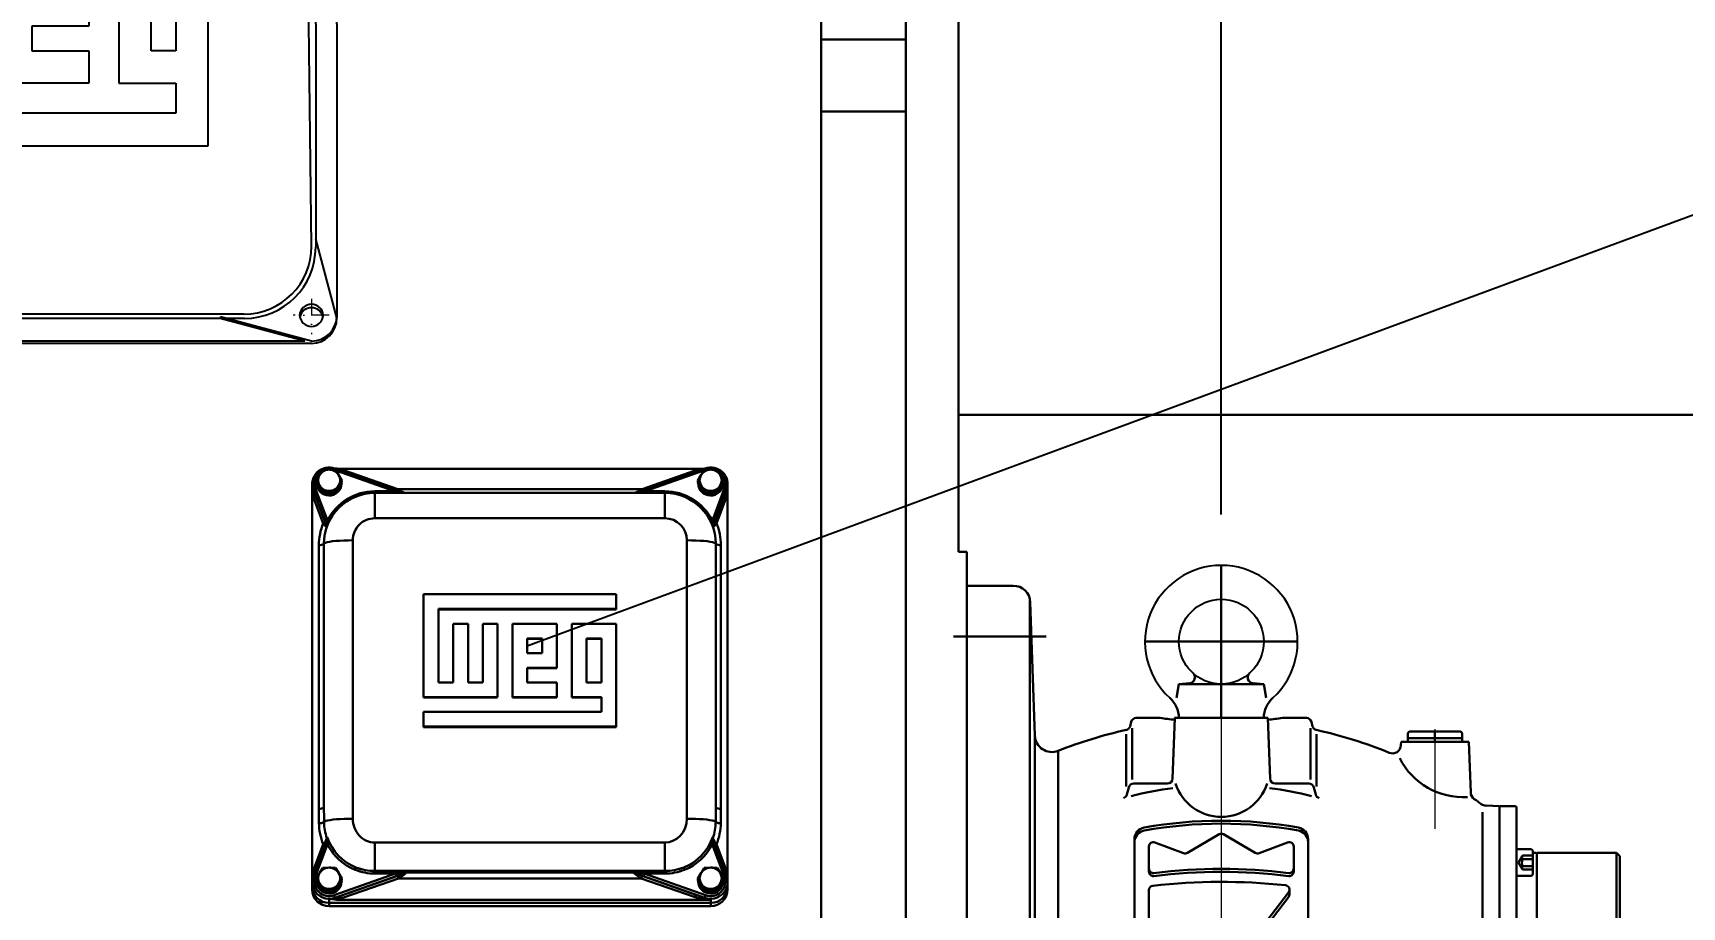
# Model space of a CAD drawing. Extents: x -25778 to -31, y 280 to 17100.
# Drawn here: x -17368 to -16396, y 12757 to 13272 of the extents above; entities that cross this region are included whole.
import ezdxf
from ezdxf.lldxf.tags import DXFTag

# ---------------------------------------------------------------- set-up
doc = ezdxf.new("R2010")
doc.units = 0
doc.header["$LTSCALE"] = 20
doc.header["$MEASUREMENT"] = 0
doc.header["$PDSIZE"] = -5
doc.linetypes.add('DASHDOT', pattern=[1, 0.5, -0.25, 0, -0.25])
for name, color, linetype, lineweight in [('CC', 3, 'Continuous', 25), ('CENTRO', 7, 'CENTRO10', 13), ('CONTORNO', 3, 'Continuous', 30), ('COTA', 2, 'Continuous', 15), ('LC', 2, 'DASHDOT', 13)]:
    doc.layers.add(name, color=color, linetype=linetype, lineweight=lineweight)
doc.layers.add('CONEXOES', color=7, linetype='Continuous')
doc.layers.add('SUBLISTA', color=7, linetype='Continuous')
doc.styles.add('ROMANS', font='romans.shx', dxfattribs={"width": 0.8, "height": 75})
tags = doc.linetypes.add('CENTRO10', pattern=[16.8, 10, -3, 0.8, -3]).pattern_tags.tags
tags[10:11] = [DXFTag(74, 4), DXFTag(75, 0), DXFTag(340, '0'), DXFTag(46, 1.0), DXFTag(50, 0.0), DXFTag(44, 0.0), DXFTag(45, 0.0)]
tags[8:9] = [DXFTag(74, 4), DXFTag(75, 0), DXFTag(340, '0'), DXFTag(46, 1.0), DXFTag(50, 0.0), DXFTag(44, 0.0), DXFTag(45, 0.0)]
tags[6:7] = [DXFTag(74, 4), DXFTag(75, 0), DXFTag(340, '0'), DXFTag(46, 1.0), DXFTag(50, 0.0), DXFTag(44, 0.0), DXFTag(45, 0.0)]
tags[4:5] = [DXFTag(74, 4), DXFTag(75, 0), DXFTag(340, '0'), DXFTag(46, 1.0), DXFTag(50, 0.0), DXFTag(44, 0.0), DXFTag(45, 0.0)]
doc.dimstyles.get("Standard").update_dxf_attribs({"dimscale": 30, "dimtxt": 75, "dimasz": 2.5, "dimexe": 1, "dimexo": 1, "dimgap": 1, "dimtad": 0, "dimrnd": 0.1, "dimdsep": 46, "dimtxsty": 'ROMANS', "dimcen": 0, "dimclrd": 256, "dimclre": 256, "dimclrt": 256, "dimadec": 0, "dimazin": 0, "dimtp": 0.1, "dimtm": 0.1, "dimtfac": 0.5, "dimtdec": 3, "dimtofl": 0, "dimtmove": 0, "dimatfit": 0, "dimfxl": 0, "dimtolj": 1, "dimarcsym": 0})

# ---------------------------------------------------------------- blocks, each defined once
blk = doc.blocks.new('*D27')
at = {"linetype": 'ByBlock'}
for p, q in [((-19959.32, 12988.25), (-19959.32, 15962.14)), ((-16667.32, 12988.25), (-16667.32, 15962.14)), ((-19884.32, 15932.14), (-18449.04, 15932.14)), ((-16742.32, 15932.14), (-18177.61, 15932.14))]:
    blk.add_line(p, q, dxfattribs=at)
for points in [[(-19884.32, 15944.64), (-19884.32, 15919.64), (-19959.32, 15932.14)], [(-16742.32, 15944.64), (-16742.32, 15919.64), (-16667.32, 15932.14)]]:
    blk.add_solid(points, dxfattribs=at)
at = {"layer": 'DEFPOINTS', "color": 0, "linetype": 'ByBlock'}
for p in [(-19959.32, 15932.14), (-19959.32, 12958.25), (-16667.32, 12958.25)]:
    blk.add_point(p, dxfattribs=at)
at = {"linetype": 'ByBlock', "insert": (-18313.32, 15932.14), "char_height": 75, "attachment_point": 5, "style": 'ROMANS'}
blk.add_mtext('\\A1;3292', dxfattribs=at)
blk = doc.blocks.new('A$C2C3170FA')
at = {"layer": 'CONTORNO'}
for p, q in [((2.49, 250.97), (4.37, 254.26)), ((54.08, 243.77), (13.41, 258.07)), ((48.64, 244.64), (14.03, 256.81)), ((17.51, 250.97), (15.63, 254.26)), ((231.04, 257.88), (19.14, 257.88)), ((19.14, 256.91), (50.45, 245.9)), ((231.59, 258.07), (190.91, 243.77)), ((194.55, 245.9), (225.86, 256.91)), ((230.97, 256.81), (196.36, 244.64)), ((227.49, 250.97), (229.37, 254.26)), ((242.51, 250.97), (240.63, 254.26)), ((0, 248.95), (0, 248.85)), ((0, 245.37), (0, 248.67)), ((0.6, 245.65), (0.6, 245.54)), ((8.37, 225.04), (0.6, 245.65)), ((0.6, 245.54), (7.8, 226.45)), ((1.82, 246.41), (9.01, 227.35)), ((2.49, 250.97), (2.49, 249.83)), ((2.49, 249.83), (6.25, 243.55)), ((2.6, 249.57), (2.6, 249.31)), ((6.25, 244.7), (4.37, 247.99)), ((6.25, 244.7), (6.25, 243.55)), ((6.25, 243.55), (13.75, 243.55)), ((17.51, 249.83), (13.75, 243.55)), ((13.75, 244.7), (15.63, 247.99)), ((13.75, 244.7), (13.75, 243.55)), ((17.39, 249.6), (17.39, 249.64)), ((17.39, 249.02), (17.39, 249.28)), ((17.51, 250.97), (17.51, 249.83)), ((37, 244.64), (48.64, 244.64)), ((37, 243.68), (208, 243.68)), ((50.45, 245.9), (194.55, 245.9)), ((196.36, 244.64), (208, 244.64)), ((227.49, 250.97), (227.49, 249.83)), ((227.49, 249.83), (231.25, 243.55)), ((227.6, 249.57), (227.6, 249.31)), ((231.25, 244.7), (229.37, 247.99)), ((231.25, 244.7), (231.25, 243.55)), ((231.25, 243.55), (238.75, 243.55)), ((235.99, 227.35), (243.18, 246.41)), ((244.4, 245.65), (236.63, 225.04)), ((237.2, 226.45), (244.4, 245.54)), ((242.51, 249.83), (238.75, 243.55)), ((238.75, 244.7), (240.63, 247.99)), ((238.75, 244.7), (238.75, 243.55)), ((242.39, 249.6), (242.39, 249.64)), ((242.39, 249.02), (242.39, 249.28)), ((242.51, 250.97), (242.51, 249.83)), ((244.4, 245.65), (244.4, 245.54)), ((245, 248.85, -0.04), (245, 248.95, -0.04)), ((245, 248.67), (245, 245.37)), ((0, 14.02), (0, 239.35)), ((6.58, 225.69), (1.3, 239.69)), ((243.7, 239.69), (238.42, 225.69)), ((245, 239.35), (245, 14.02)), ((208, 228.71), (37, 228.71)), ((24, 215.71), (24, 51.53)), ((221, 51.53), (221, 215.71)), ((4, 57.42), (4, 212.9)), ((7, 58.19), (7, 213.68)), ((238, 213.68), (238, 58.19)), ((241, 212.9), (241, 57.42)), ((65.7, 183.89), (65.7, 123.16)), ((179.3, 183.89), (65.7, 183.89)), ((74.44, 131.84), (74.44, 175.22)), ((74.44, 175.22), (179.3, 175.22)), ((179.3, 175.22), (179.3, 183.89)), ((179.3, 175.22), (179.3, 174.98)), ((74.44, 174.98), (179.3, 174.98)), ((91.92, 166.54), (83.18, 166.54)), ((83.18, 166.54), (83.18, 131.84)), ((91.92, 131.84), (91.92, 166.54)), ((109.39, 166.54, -0.04), (100.65, 166.54, -0.04)), ((100.65, 166.54, -0.04), (100.65, 131.84, -0.04)), ((109.39, 123.16, -0.04), (109.39, 166.54, -0.04)), ((118.13, 166.54, -0.04), (118.13, 123.16, -0.04)), ((144.35, 166.54, -0.04), (118.13, 166.54, -0.04)), ((144.35, 140.52, -0.04), (144.35, 166.54, -0.04)), ((153.08, 166.54), (153.08, 123.16)), ((179.3, 166.54), (153.08, 166.54)), ((179.3, 105.81), (179.3, 166.54)), ((126.87, 157.87, -0.04), (126.87, 149.19, -0.04)), ((135.61, 157.87, -0.04), (126.87, 157.87, -0.04)), ((135.61, 157.63, -0.04), (126.87, 157.63, -0.04)), ((135.61, 149.19, -0.04), (135.61, 157.87, -0.04)), ((170.56, 157.87), (161.82, 157.87)), ((161.82, 157.87), (161.82, 131.84)), ((170.56, 157.63), (161.82, 157.63)), ((170.56, 131.84), (170.56, 157.87)), ((126.87, 149.19, -0.04), (135.61, 149.19, -0.04)), ((126.87, 131.84, -0.04), (126.87, 140.52, -0.04)), ((126.87, 140.52, -0.04), (144.35, 140.52, -0.04)), ((126.87, 140.28, -0.04), (144.35, 140.28, -0.04)), ((144.35, 140.52, -0.04), (144.35, 140.28, -0.04)), ((83.18, 131.84), (74.44, 131.84)), ((100.65, 131.84), (91.92, 131.84)), ((144.35, 131.84, -0.04), (126.87, 131.84, -0.04)), ((144.35, 123.16, -0.04), (144.35, 131.84, -0.04)), ((161.82, 131.84), (170.56, 131.84)), ((65.7, 123.16), (65.7, 122.92)), ((65.7, 123.16), (109.39, 123.16)), ((65.7, 122.92), (109.39, 122.92)), ((118.13, 123.16, -0.04), (118.13, 122.92, -0.04)), ((118.13, 123.16, -0.04), (144.35, 123.16, -0.04)), ((118.13, 122.92, -0.04), (144.35, 122.92, -0.04)), ((144.35, 123.16, -0.04), (144.35, 122.92, -0.04)), ((153.08, 123.16), (170.56, 123.16)), ((153.08, 123.16), (153.08, 122.92)), ((153.08, 122.92), (170.56, 122.92)), ((170.56, 123.16), (170.56, 114.49)), ((65.7, 114.49), (65.7, 105.81)), ((170.56, 114.49), (65.7, 114.49)), ((65.7, 105.81), (65.7, 105.57)), ((65.7, 105.81), (179.3, 105.81)), ((65.7, 105.57), (179.3, 105.57)), ((179.3, 105.81), (179.3, 105.57)), ((8.63, 38.77), (8.79, 39.41)), ((9.1, 39.06), (9.12, 38.31)), ((235.88, 38.31), (235.9, 39.06)), ((236.18, 40.6), (236.28, 39.97)), ((236.21, 39.41), (236.37, 38.77)), ((7.85, 36.58), (0.61, 17.36)), ((1.3, 22.41), (6.61, 36.5)), ((9.07, 36.46), (1.82, 17.23)), ((37, 37.49), (208, 37.49)), ((243.18, 17.23), (235.93, 36.46)), ((244.39, 17.36), (237.15, 36.58)), ((238.39, 36.5), (243.7, 22.41)), ((2.49, 16.25), (4.37, 19.54)), ((17.51, 16.25), (15.63, 19.54)), ((37, 20.74), (37, 20.63)), ((208, 20.74), (37, 20.74)), ((37, 20.63), (56.73, 20.63)), ((55, 19.79), (55.06, 19.83)), ((56.73, 20.63), (55.45, 19.73)), ((55.45, 19.73), (189.55, 19.73)), ((189.55, 19.73), (188.27, 20.63)), ((188.27, 20.63), (208, 20.63)), ((189.94, 19.83), (190, 19.79)), ((208, 20.63), (208, 20.74)), ((227.49, 16.25), (229.37, 19.54)), ((242.51, 16.25), (240.63, 19.54)), ((0, 14.02), (0, 13.25)), ((0, 13.25), (0, 11.51)), ((0, 9.7), (0, 11.51)), ((0.61, 17.36), (0.6, 17.33)), ((2.49, 16.25), (2.49, 15.11)), ((2.49, 15.11), (6.25, 8.83)), ((2.6, 14.85), (2.6, 14.59)), ((6.25, 9.98), (4.37, 13.27)), ((6.25, 9.98), (6.25, 8.83)), ((12.98, 6.46), (49.13, 19.17)), ((13.42, 4.84), (50.49, 17.88)), ((49.57, 17.66), (13.42, 4.95)), ((17.51, 15.11), (13.75, 8.83)), ((13.75, 9.98), (15.63, 13.27)), ((13.75, 9.98), (13.75, 8.83)), ((17.39, 14.88), (17.39, 14.92)), ((17.39, 14.3), (17.39, 14.56)), ((17.51, 16.25), (17.51, 15.11)), ((50.94, 16.36), (19.14, 5.18)), ((49.13, 19.17), (37, 19.17)), ((194.06, 16.36), (50.94, 16.36)), ((225.86, 5.18), (194.06, 16.36)), ((194.51, 17.88), (226.31, 6.7)), ((231.58, 4.95), (195.43, 17.66)), ((195.87, 19.17), (232.02, 6.46)), ((208, 19.17), (195.87, 19.17)), ((227.49, 16.25), (227.49, 15.11)), ((227.49, 15.11), (231.25, 8.83)), ((227.6, 14.85), (227.6, 14.59)), ((231.25, 9.98), (229.37, 13.27)), ((231.25, 9.98), (231.25, 8.83)), ((242.51, 15.11), (238.75, 8.83)), ((238.75, 9.98), (240.63, 13.27)), ((238.75, 9.98), (238.75, 8.83)), ((242.39, 14.88), (242.39, 14.92)), ((242.39, 14.3), (242.39, 14.56)), ((242.51, 16.25), (242.51, 15.11)), ((244.39, 17.36), (244.4, 17.33)), ((245, 13.25), (245, 14.02)), ((245, 13.25), (245, 11.51)), ((245, 9.7), (245, 11.51)), ((6.25, 8.83), (13.75, 8.83)), ((10, 4.26), (10, 1.85)), ((10, 0.04), (10, 1.85)), ((10, 1.85), (235, 1.85)), ((10, 1.85), (235, 1.85)), ((10, 0.04), (40.7, 0.04)), ((10, 0.01), (40.7, 0.01)), ((13.42, 4.95), (13.42, 4.84)), ((235, 3.59), (19.14, 3.59)), ((40.7, 0.04), (43, 0.03)), ((43, 0.03), (202, 0.03)), ((43, 0), (202, 0)), ((202, 0.03), (204.3, 0.04)), ((202, 0), (204.3, 0.01)), ((204.3, 0.04), (235, 0.04)), ((204.3, 0.01), (235, 0.01)), ((231.25, 8.83), (238.75, 8.83)), ((231.58, 4.95), (231.58, 4.62)), ((235, 3.59), (235, 1.85)), ((235, 0.04), (235, 1.85))]:
    blk.add_line(p, q, dxfattribs=at)
at = {"layer": 'CONTORNO', "flags": 128}
for points in [[(4.37, 254.26), (4.5, 254.49), (6.25, 257.25)], [(10, 257.4), (7.2, 257.32), (6.25, 257.25)], [(13.75, 257.25), (11.02, 257.39), (10, 257.4)], [(15.63, 254.26), (15.5, 254.49), (13.75, 257.25)], [(229.37, 254.26), (229.5, 254.49), (231.25, 257.25)], [(235, 257.4), (232.2, 257.32), (231.25, 257.25)], [(238.75, 257.25), (236.02, 257.39), (235, 257.4)], [(240.63, 254.26), (240.5, 254.49), (238.75, 257.25)], [(0, 239.35), (0, 240.68), (0, 241.99), (0, 243.23), (0, 244.37), (0, 245.37)], [(4.37, 247.99), (4.24, 248.21), (2.49, 250.97)], [(10, 244.85), (7.2, 244.76), (6.25, 244.7)], [(13.75, 244.7), (11.02, 244.83), (10, 244.85)], [(15.63, 247.99), (15.76, 248.21), (17.51, 250.97)], [(17.23, 249.37), (17.32, 249.35), (17.38, 249.31), (17.39, 249.28)], [(17.33, 249.54), (17.38, 249.57), (17.39, 249.6)], [(37, 244.64), (37, 244.44), (37, 244.26), (37, 244.09), (37, 243.95), (37, 243.83), (37, 243.75), (37, 243.7), (37, 243.68)], [(37, 243.68), (37, 243.5), (37, 242.97), (37, 242.1), (37, 240.9), (37, 239.4), (37, 237.64), (37, 235.64), (37, 233.46), (37, 231.13), (37, 228.71)], [(48.64, 244.64), (48.64, 244.44), (48.64, 244.26), (48.64, 244.09), (48.64, 243.95), (48.64, 243.83), (48.64, 243.75), (48.64, 243.7), (48.64, 243.68)], [(53.46, 244.22), (54.13, 243.9), (54.32, 243.81), (54.48, 243.73), (54.53, 243.7), (54.55, 243.68), (54.54, 243.68)], [(54.12, 243.76), (54.12, 243.76), (54.12, 243.76), (54.11, 243.77), (54.08, 243.77)], [(190.46, 243.68), (190.45, 243.69), (190.48, 243.71), (190.57, 243.76), (190.82, 243.88), (191.54, 244.22)], [(190.91, 243.77), (190.91, 243.77), (190.89, 243.76), (190.88, 243.76), (190.88, 243.76), (190.88, 243.76)], [(190.91, 243.77), (190.9, 243.77), (190.9, 243.77), (190.9, 243.77)], [(196.36, 243.68), (196.36, 243.7), (196.36, 243.75), (196.36, 243.83), (196.36, 243.95), (196.36, 244.09), (196.36, 244.26), (196.36, 244.44), (196.36, 244.64)], [(208, 243.68), (208, 243.7), (208, 243.75), (208, 243.83), (208, 243.95), (208, 244.09), (208, 244.26), (208, 244.44), (208, 244.64)], [(208, 228.71), (208, 231.13), (208, 233.46), (208, 235.64), (208, 237.64), (208, 239.4), (208, 240.9), (208, 242.1), (208, 242.97), (208, 243.5), (208, 243.68)], [(229.37, 247.99), (229.24, 248.21), (227.49, 250.97)], [(235, 244.85), (232.2, 244.76), (231.25, 244.7)], [(238.75, 244.7), (236.02, 244.83), (235, 244.85)], [(240.63, 247.99), (240.76, 248.21), (242.51, 250.97)], [(242.23, 249.37), (242.32, 249.35), (242.38, 249.31), (242.39, 249.28)], [(242.33, 249.54), (242.38, 249.57), (242.39, 249.6)], [(245, 245.37), (245, 244.37), (245, 243.23), (245, 241.99), (245, 240.68), (245, 239.35)], [(7.8, 226.45), (8.01, 225.89), (8.37, 225.04)], [(8.83, 223.99), (8.73, 223.81), (8.6, 223.71), (8.45, 223.71), (8.21, 223.84), (7.93, 224.08)], [(8.37, 225.04), (8.48, 224.77), (8.58, 224.6), (8.63, 224.55), (8.66, 224.55), (8.68, 224.57), (8.69, 224.62), (8.7, 224.68)], [(237.07, 224.08), (236.77, 223.82), (236.54, 223.71), (236.38, 223.72), (236.26, 223.82), (236.17, 223.99)], [(236.3, 224.68), (236.31, 224.6), (236.32, 224.58), (236.34, 224.55), (236.36, 224.55), (236.39, 224.57), (236.42, 224.59), (236.51, 224.75), (236.63, 225.04)], [(236.63, 225.04), (236.78, 225.37), (237.2, 226.45)], [(7, 213.68), (7.21, 214), (7.83, 214.31), (8.85, 214.6), (10.25, 214.88), (11.98, 215.12), (14.01, 215.32), (16.28, 215.49), (18.75, 215.61), (21.34, 215.69), (24, 215.71)], [(221, 215.71), (223.66, 215.69), (226.25, 215.61), (228.72, 215.49), (230.99, 215.32), (233.02, 215.12), (234.75, 214.88), (236.15, 214.6), (237.17, 214.31), (237.79, 214), (238, 213.68)], [(7.03, 49.62), (7.39, 49.92), (8.12, 50.22), (9.21, 50.49), (10.63, 50.75), (12.36, 50.98), (14.36, 51.17), (16.57, 51.32), (18.95, 51.43), (21.45, 51.5), (24, 51.53)], [(221, 51.53), (223.55, 51.5), (226.05, 51.43), (228.43, 51.32), (230.64, 51.17), (232.64, 50.98), (234.37, 50.75), (235.79, 50.49), (236.88, 50.22), (237.61, 49.92), (237.97, 49.62)], [(8.72, 39.97), (8.74, 40.09), (8.82, 40.6)], [(7.85, 36.55), (8.43, 38.17), (8.63, 38.77)], [(9.07, 36.46), (8.83, 36.53), (8.6, 36.59), (8.39, 36.64), (8.2, 36.66), (8.05, 36.66), (7.94, 36.64), (7.87, 36.61), (7.85, 36.58)], [(9.12, 38.31), (8.99, 38.38), (8.87, 38.45), (8.78, 38.51), (8.7, 38.57), (8.65, 38.63), (8.62, 38.68), (8.61, 38.73), (8.63, 38.77)], [(9.12, 38.31), (9.1, 37.81), (9.07, 36.46)], [(37, 20.74), (37, 22.13), (37, 23.8), (37, 25.73), (37, 27.86), (37, 30.15), (37, 32.55), (37, 35.02), (37, 37.49)], [(208, 37.49), (208, 35.02), (208, 32.55), (208, 30.15), (208, 27.86), (208, 25.73), (208, 23.8), (208, 22.13), (208, 20.74)], [(235.88, 38.31), (236.01, 38.38), (236.13, 38.45), (236.22, 38.51), (236.3, 38.57), (236.35, 38.63), (236.38, 38.68), (236.39, 38.73), (236.37, 38.77)], [(235.93, 36.46), (235.91, 37.28), (235.88, 38.31)], [(235.93, 36.46), (236.17, 36.53), (236.4, 36.59), (236.61, 36.64), (236.8, 36.66), (236.95, 36.66), (237.06, 36.64), (237.13, 36.61), (237.15, 36.58)], [(236.37, 38.77), (236.79, 37.53), (237.15, 36.55)], [(4.37, 19.54), (4.5, 19.77), (6.25, 22.53)], [(10, 22.68), (7.2, 22.6), (6.25, 22.53)], [(13.75, 22.53), (11.02, 22.67), (10, 22.68)], [(15.63, 19.54), (15.5, 19.77), (13.75, 22.53)], [(37, 20.63), (37, 20.51), (37, 20.37), (37, 20.2), (37, 20.01), (37, 19.8), (37, 19.59), (37, 19.38), (37, 19.17)], [(208, 20.63), (208, 20.51), (208, 20.37), (208, 20.2), (208, 20.01), (208, 19.8), (208, 19.59), (208, 19.38), (208, 19.17)], [(229.37, 19.54), (229.5, 19.77), (231.25, 22.53)], [(235, 22.68), (232.2, 22.6), (231.25, 22.53)], [(238.75, 22.53), (236.02, 22.67), (235, 22.68)], [(240.63, 19.54), (240.5, 19.77), (238.75, 22.53)], [(1.82, 17.23), (1.59, 17.31), (1.36, 17.37), (1.15, 17.42), (0.96, 17.44), (0.81, 17.44), (0.7, 17.42), (0.63, 17.38), (0.61, 17.36)], [(4.37, 13.27), (4.24, 13.49), (2.49, 16.25)], [(10, 10.13), (7.2, 10.04), (6.25, 9.98)], [(13.75, 9.98), (11.02, 10.11), (10, 10.13)], [(15.63, 13.27), (15.76, 13.49), (17.51, 16.25)], [(17.23, 14.65), (17.32, 14.63), (17.38, 14.59), (17.39, 14.56)], [(17.33, 14.82), (17.38, 14.85), (17.39, 14.88)], [(229.37, 13.27), (229.24, 13.49), (227.49, 16.25)], [(235, 10.13), (232.2, 10.04), (231.25, 9.98)], [(238.75, 9.98), (236.02, 10.11), (235, 10.13)], [(240.63, 13.27), (240.76, 13.49), (242.51, 16.25)], [(242.23, 14.65), (242.32, 14.63), (242.38, 14.59), (242.39, 14.56)], [(242.33, 14.82), (242.38, 14.85), (242.39, 14.88)], [(243.18, 17.23), (243.41, 17.31), (243.64, 17.37), (243.85, 17.42), (244.04, 17.44), (244.19, 17.44), (244.3, 17.42), (244.37, 17.38), (244.39, 17.36)], [(13.17, 3.84), (10.02, 4.26), (10, 4.26)], [(10, 0.01), (10, 0.01), (10, 0.04)], [(40.7, 0.04), (40.7, 0.01), (40.7, 0.01)], [(40.7, 0.01), (42, 0), (43, 0)], [(43, 0.03), (43, 0), (43, 0)], [(202, 0.03), (202, 0), (202, 0)], [(204.3, 0.04), (204.3, 0.01), (204.3, 0.01)], [(235, 0.04), (235, 0.01), (235, 0.01)]]:
    blk.add_lwpolyline(points, dxfattribs=at)
at = {"layer": 'CONTORNO'}
for centre, radius, start, end in [((9.9, 248.85), 9.83, 69.02041, 198.99364), ((9.58, 249.29), 8.27, 117.49797, 200.32968), ((9.6, 251.12), 6.1, 149.01577, 210.98435), ((9.96, 250.86), 6.54, 89.63978, 148.6547), ((10, 248.7), 8.99, 70.66936, 101.68847), ((10.04, 250.86), 6.54, 31.34554, 90.35999), ((15.78, 256.38), 2.92, 144.38505, 163.9162), ((13.28, 257.89), 0.236, 45.75237, 81.01854), ((18.62, 314.15), 56.27, 264.59105, 270.52952), ((10.4, 251.12), 6.1, 329.01603, 30.98381), ((231.86, 259.04), 6.36, 199.53932, 206.82186), ((234.6, 251.12), 6.1, 149.01594, 210.98444), ((234.96, 250.86), 6.54, 89.64019, 148.65476), ((235.1, 248.85), 9.83, 341.00619, 110.97987), ((229.22, 256.38), 2.92, 16.08398, 35.61555), ((235, 248.7), 8.99, 75.90383, 104.74878), ((235.04, 250.86, -0.04), 6.54, 31.34563, 90.35943), ((235.39, 249.27), 8.3, 339.83017, 61.29353), ((235.4, 251.12, -0.04), 6.1, 329.01571, 30.98413), ((19.35, 248.86), 19.35, 180.03229, 190.76902), ((9.37, 248.85), 9.37, 180.01817, 200.67244), ((0.31, 245.69), 0.447, 225.24195, 273.31493), ((0.11, 245.71), 0.522, 296.43179, 341.33736), ((2.23, 244.41), 2.04, 101.41027, 142.76414), ((10, 249.77), 7.41, 181.53761, 356.21812), ((10, 249.51), 7.41, 181.53755, 356.21818), ((9.72, 249.76), 6.63, 189.35138, 232.38357), ((9.96, 251.39), 6.54, 211.34502, 270.35992), ((37, 213.68), 30, 89.99999, 179.99999), ((10, 250.15), 7.11, 248.03203, 291.96803), ((37, 213.34), 31.3, 89.99999, 153.42041), ((10.04, 251.39), 6.54, 269.64007, 328.65442), ((10.29, 249.75), 6.62, 307.57214, 350.6929), ((44.09, 248.19), 6.76, 333.39312, 340.24585), ((52.95, 244.62), 0.65, 300.20628, 322.12089), ((54.31, 244.4), 0.668, 249.33144, 251.63819), ((54.54, 244.89), 1.21, 249.71739, 269.97608), ((190.46, 244.89), 1.21, 270.0132, 290.29558), ((192.05, 244.62), 0.651, 217.89321, 239.78123), ((200.54, 248.03), 6.36, 199.53722, 206.82397), ((208, 213.34), 31.3, 26.57957, 89.99999), ((208, 213.68), 30, 359.99999, 89.99999), ((235, 249.77), 7.41, 181.53745, 356.21828), ((235, 249.51), 7.41, 181.53771, 356.21802), ((234.72, 249.76), 6.63, 189.35261, 232.38234), ((234.96, 251.39), 6.54, 211.34545, 270.35936), ((235, 250.15), 7.12, 248.03595, 291.96411), ((235.04, 251.39, -0.04), 6.54, 269.64062, 328.65433), ((235.29, 249.75), 6.62, 307.57259, 350.69245), ((242.77, 244.41), 2.04, 37.23354, 78.59094), ((235.63, 248.85), 9.37, 339.32739, 359.98175), ((244.89, 245.71), 0.522, 198.6675, 243.5635), ((225.64, 248.86), 19.36, 349.23533, 359.96309), ((244.69, 245.69), 0.447, 266.68436, 314.76599), ((37, 212.9), 33, 157.21335, 179.99999), ((6.17, 227.69), 2.04, 281.40704, 322.76737), ((18.6, 234.46), 14.89, 216.12407, 224.22864), ((7.36, 224.92), 1.01, 304.33874, 7.11972), ((146.06, 210.37), 138.1, 172.93634, 174.05239), ((8.11, 224.21), 0.755, 342.97876, 37.73137), ((9.86, 228.51), 1.44, 233.67632, 282.50532), ((37, 215.71), 13, 89.99999, 179.99999), ((208, 215.71), 13, 359.99999, 89.99999), ((235.14, 228.51), 1.44, 257.49758, 306.32174), ((83.76, 208.64), 153.38, 6.00327, 7.00812), ((236.89, 224.21), 0.756, 142.27281, 197.01703), ((237.64, 224.92), 1.01, 172.87737, 235.66419), ((226.21, 234.62), 15.13, 315.83548, 323.81239), ((238.83, 227.69), 2.04, 217.23219, 258.59229), ((208, 212.9), 33, 359.99999, 22.78663), ((4.7, 216.38), 3.55, 258.63035, 310.39138), ((240.3, 216.39), 3.55, 229.61101, 281.36744), ((4.7, 60.9), 3.55, 258.63252, 310.38907), ((4.65, 52.78), 3.96, 261.17699, 307.09269), ((36.54, 49.17), 32.51, 180.5328, 202.94402), ((36.91, 49.88), 29.87, 180.49046, 199.37442), ((208.1, 49.88), 29.87, 340.62417, 359.51079), ((240.35, 52.78), 3.96, 232.90835, 278.82213), ((240.3, 60.9), 3.55, 229.60987, 281.36965), ((208.46, 49.17), 32.5, 337.05423, 359.46912), ((-3.79, 45.22), 13.57, 320.02471, 337.23769), ((7.68, 39.57), 1.11, 351.83096, 20.94129), ((1.78, 40.21), 7.06, 353.5241, 3.19051), ((9.22, 39.48), 0.439, 189.1027, 254.12097), ((-2.04, 37.84), 11.21, 6.25442, 14.26526), ((36.93, 50.44), 29.78, 199.29261, 248.17221), ((208.09, 50.42), 29.76, 291.81213, 340.72292), ((246.89, 37.86), 11.06, 165.67895, 173.79981), ((235.78, 39.48), 0.439, 285.88003, 350.89731), ((243.12, 40.2), 6.95, 176.73348, 186.55065), ((237.32, 39.57), 1.11, 159.06389, 188.16568), ((250.24, 46.1), 15.26, 203.71843, 219.01914), ((7.47, 38.21), 1.91, 243.23748, 278.42603), ((-19.75, 47.04), 29.56, 338.91686, 343.75102), ((36.87, 50.24), 31.03, 206.36166, 248.24388), ((208.12, 50.25), 31.05, 291.76589, 333.62875), ((265.47, 47.28), 30.32, 196.3087, 201.02186), ((237.47, 38.56), 2.26, 264.34009, 293.99319), ((2.16, 24.11), 1.91, 243.20981, 278.45392), ((9.6, 16.4), 6.1, 149.01513, 210.98471), ((9.96, 16.14), 6.54, 89.64112, 148.65455), ((10.04, 16.14), 6.54, 31.34522, 90.35938), ((10.4, 16.4), 6.1, 329.01474, 30.9851), ((17.52, 24.93), 8.6, 335.85101, 345.6135), ((37, 50.47), 31.3, 248.18924, 269.99999), ((55.59, 20.82), 1.12, 209.89155, 241.91024), ((55.11, 18.84), 0.951, 69.43699, 96.67773), ((189.89, 18.84), 0.951, 83.32127, 110.56815), ((189.41, 20.82), 1.12, 298.10149, 330.10409), ((208, 50.47), 31.3, 269.99999, 291.81074), ((227.48, 24.93), 8.6, 194.38748, 204.14825), ((234.6, 16.4), 6.1, 149.01615, 210.98369), ((234.96, 16.14), 6.54, 89.64033, 148.65442), ((235.04, 16.14), 6.54, 31.3451, 90.36042), ((235.4, 16.4), 6.1, 329.01601, 30.98437), ((242.78, 24.47), 2.26, 264.34876, 293.98452), ((9.83, 11.69), 9.83, 181.01003, 270.97617), ((9.83, 11.69), 9.83, 181.01003, 270.97617), ((9.9, 14.13), 9.83, 161.00615, 290.97965), ((-0.46, 15.52), 1.87, 58.18338, 64.57931), ((9.93, 14.47), 8.57, 161.16832, 290.81748), ((10, 15.05), 7.41, 181.53763, 356.2181), ((10, 14.79), 7.41, 181.53745, 356.21828), ((9.72, 15.04), 6.63, 189.35408, 232.38057), ((9.96, 16.67), 6.54, 211.34553, 270.35907), ((10.04, 16.67), 6.54, 269.64026, 328.65541), ((10.29, 15.03), 6.62, 307.57191, 350.69313), ((42.33, 16.36), 7.36, 10.17413, 22.50709), ((57.73, 19.17), 7.35, 190.17366, 202.50963), ((187.27, 19.18), 7.36, 337.49295, 349.82329), ((202.67, 16.36), 7.36, 157.49494, 169.82337), ((235, 15.05), 7.41, 181.53747, 356.21826), ((235, 14.79), 7.41, 181.53739, 356.21788), ((234.72, 15.04), 6.63, 189.35173, 232.38263), ((234.96, 16.67), 6.54, 211.34615, 270.35938), ((235.1, 14.13), 9.83, 249.02029, 18.99369), ((235.11, 14.43), 8.54, 248.85758, 19.15663), ((235.04, 16.67), 6.54, 269.64007, 328.65442), ((235.17, 11.69), 9.83, 269.02449, 358.98994), ((235.17, 11.69), 9.83, 269.02449, 358.98994), ((235.29, 15.03), 6.62, 307.57147, 350.69358), ((245.47, 15.51), 1.88, 115.43605, 121.78687), ((9.83, 9.87), 9.83, 181.01013, 270.97562), ((10, 15.43), 7.12, 248.03706, 291.96365), ((10, 14.58), 10.32, 269.9836, 289.34684), ((11.14, 22.45), 18.23, 266.42948, 277.50544), ((6.18, 3.65), 7.36, 10.17534, 22.50795), ((12.52, 4.65), 1.03, 308.89987, 345.08358), ((15.7, 5.07), 2.29, 185.76655, 197.60065), ((219.07, 7.99), 7.35, 337.48976, 349.82648), ((232.25, 3.56), 1.26, 122.19894, 152.24475), ((236.46, 27.42), 23.88, 257.12082, 266.50154), ((238.82, 3.65), 7.36, 157.4913, 169.82494), ((236.65, 15.19), 11.72, 244.36944, 261.90605), ((235, 15.43), 7.11, 248.02732, 291.97339), ((235.17, 9.87), 9.83, 269.0239, 358.99001)]:
    blk.add_arc(centre, radius, start, end, dxfattribs=at)
for centre, major_axis, ratio, start_param, end_param in [((19.14, 257.25), (-7.16, 1.18), 0.045764, 0.78119, 1.578357), ((225.86, 256.58), (7.14, 1.26), 0.045686, 0.891004, 1.562748), ((1.3, 240.02), (-1.22, 6.92), 0.008321, 0.714858, 1.61796), ((46.73, 244.98), (-7.41, 1.23), 0.002653, 1.832552, 3.066227), ((50.45, 246.68), (-4.66, 2.95), 0.119364, 1.646208, 2.346419), ((198.27, 244.98), (7.41, 1.23), 0.002653, 3.216959, 4.450633), ((194.55, 246.68), (4.66, 2.95), 0.119364, 3.936766, 4.636978), ((243.7, 240.02), (1.22, 6.92), 0.008321, 4.665226, 5.568328), ((24, 57.42), (0, 136.5), 0.146517, 1.570796, 1.633459), ((24, 58.19), (0, 136.86), 0.124213, 1.570796, 1.633459), ((37, 51.53), (0, 14.04), 0.926213, 1.570796, 3.141593), ((208, 51.53), (0, 14.04), 0.926213, 3.141593, 4.712389), ((221, 58.19), (0, 136.86), 0.124213, 4.649726, 4.712389), ((221, 57.42), (0, 136.5), 0.146517, 4.649726, 4.712389), ((1.3, 22.07), (1.3, 6.91), 0.008853, 1.523736, 2.353682), ((37, 50.81), (0, 30.17), 0.994228, 2.760923, 3.141593), ((37, 49.49), (30, 0), 0.958603, 4.33172, 4.712389), ((49.13, 19.51), (7.14, 1.26), 0.045686, 4.704341, 5.580248), ((49.57, 18.33), (7.14, 2.53), 0.083767, 4.682714, 5.558621), ((50.49, 18.32), (4.67, 1.65), 0.083767, 4.682714, 5.991711), ((50.94, 17.14), (4.66, 2.95), 0.119364, 4.636978, 5.945975), ((56.73, 19.51), (5.04, 0.68), 0.219573, 1.541022, 1.974111), ((56.73, 19.51), (3.96, 1.79), 0.237665, 1.463859, 1.896949), ((188.27, 19.51), (-3.96, 1.79), 0.237665, 4.386236, 4.819326), ((188.27, 19.51), (-5.04, 0.68), 0.219573, 4.309074, 4.742164), ((194.06, 17.14), (-4.66, 2.95), 0.119364, 0.337211, 1.646208), ((195.43, 18.33), (-7.14, 2.53), 0.083767, 0.724564, 1.600471), ((194.51, 18.32), (-4.67, 1.65), 0.083767, 0.291475, 1.600471), ((195.87, 19.51), (-7.14, 1.26), 0.045686, 0.702937, 1.578844), ((208, 50.81), (0, 30.17), 0.994228, 3.141593, 3.522262), ((208, 49.49), (30, 0), 0.958603, -1.570796, -1.190127), ((243.7, 22.07), (-1.3, 6.91), 0.008853, 3.929503, 4.759449), ((19.14, 4.26), (7.6, 0), 0.088521, 3.809287, 4.712389), ((19.14, 5.52), (7.16, 1.18), 0.045764, 3.801726, 4.704828), ((225.86, 4.84), (-7.14, 1.26), 0.045686, 3.890491, 4.720437), ((226.31, 6.02), (-7.14, 2.53), 0.083767, 3.912118, 4.742064)]:
    blk.add_ellipse(centre, major_axis=major_axis, ratio=ratio, start_param=start_param, end_param=end_param, dxfattribs=at)
blk = doc.blocks.new('WEG')
at = {"layer": 'CC', "linetype": 'Continuous'}
for p, q in [((-75.6705, 58.7861), (75.8037, 58.7861)), ((-75.6705, -23.3514), (-75.6705, 58.7861)), ((75.8037, 58.7861), (75.8037, 45.9854)), ((-62.8699, 45.9854), (-62.8699, -10.5507)), ((75.8037, 45.9854), (-62.8699, 45.9854)), ((-53.2694, 34.2515), (-40.4687, 34.2515)), ((-53.2694, -10.5507), (-53.2694, 34.2515)), ((-40.4687, 34.2515), (-40.4687, -10.5507)), ((-30.8683, 34.2515), (-18.0676, 34.2515)), ((-30.8683, -10.5507), (-30.8683, 34.2515)), ((-18.0676, 34.2515), (-18.0676, -23.3514)), ((-6.3337, 34.2515), (28.8681, 34.2515)), ((-6.3337, -23.3514), (-6.3337, 34.2515)), ((28.8681, 34.2515), (28.8681, -0.9503)), ((40.602, 34.2515), (40.602, -23.3514)), ((75.8037, 34.2515), (40.602, 34.2515)), ((75.8037, -47.8859), (75.8037, 34.2515)), ((6.4669, 21.4509), (16.0674, 21.4509)), ((6.4669, 11.8504), (6.4669, 21.4509)), ((16.0674, 21.4509), (16.0674, 11.8504)), ((53.4026, 21.4509), (63.0031, 21.4509)), ((53.4026, -10.5507), (53.4026, 21.4509)), ((63.0031, 21.4509), (63.0031, -10.5507)), ((16.0674, 11.8504), (6.4669, 11.8504)), ((6.4669, -0.9503), (6.4669, -10.5507)), ((28.8681, -0.9503), (6.4669, -0.9503)), ((-62.8699, -10.5507), (-53.2694, -10.5507)), ((-40.4687, -10.5507), (-30.8683, -10.5507)), ((6.4669, -10.5507), (28.8681, -10.5507)), ((28.8681, -10.5507), (28.8681, -23.3514)), ((63.0031, -10.5507), (53.4026, -10.5507)), ((-18.0676, -23.3514), (-75.6705, -23.3514)), ((28.8681, -23.3514), (-6.3337, -23.3514)), ((40.602, -23.3514), (63.0031, -23.3514)), ((63.0031, -23.3514), (63.0031, -35.0853)), ((-75.6705, -35.0853), (-75.6705, -47.8859)), ((63.0031, -35.0853), (-75.6705, -35.0853)), ((-75.6705, -47.8859), (75.8037, -47.8859))]:
    blk.add_line(p, q, dxfattribs=at)
blk = doc.blocks.new('A$C2C1F2157')
at = {"layer": 'CC', "linetype": 'Continuous'}
for p, q in [((15, 394.17), (189.51, 394.17)), ((15, 394.17), (62.61, 381.41)), ((364.02, 394.17), (189.51, 394.17)), ((364.02, 394.17), (316.41, 381.41)), ((62.5, 381.41), (189.51, 381.41)), ((316.52, 381.41), (189.51, 381.41)), ((0, 188.41), (0, 379.17)), ((0, 379.17), (12.51, 332.47)), ((63.21, 375.64), (189.51, 375.64)), ((315.81, 375.64), (189.51, 375.64)), ((379.02, 379.17), (366.51, 332.47)), ((379.02, 188.41), (379.02, 379.17)), ((12.5, 188.41), (12.5, 331.41)), ((14.97, 62.83), (18.21, 331.23)), ((364.12, 57.24), (360.81, 331.23)), ((366.52, 188.41), (366.52, 331.41)), ((0, 188.41), (0, 15)), ((12.5, 188.41), (12.5, 61.7)), ((366.52, 188.41), (366.52, 56.7)), ((379.02, 188.41), (379.02, 15)), ((0, 15), (12.5, 61.65)), ((379.02, 15), (366.52, 61.65)), ((15, 1.3), (68.6, 15.66)), ((18.86, 1.3), (68.86, 14.69)), ((59.5, 14.69), (64.99, 14.69)), ((59.97, 17.23), (189.51, 17.23)), ((68.6, 15.66), (68.86, 14.69)), ((68.86, 14.69), (189.51, 14.69)), ((324.12, 17.23), (189.51, 17.23)), ((310.16, 14.69), (189.51, 14.69)), ((310.42, 15.66), (310.16, 14.69)), ((360.15, 1.3), (310.16, 14.69)), ((364.02, 1.3), (310.42, 15.66)), ((324.52, 14.69), (314.02, 14.69)), ((18.86, 1.3), (189.51, 1.3)), ((360.15, 1.3), (189.51, 1.3)), ((15, 0), (189.51, 0)), ((364.02, 0), (189.51, 0))]:
    blk.add_line(p, q, dxfattribs=at)
for centre, radius, start, end in [((15, 379.17), 15, 90, 180), ((364.02, 379.17), 15, 0, 90), ((15, 380.1), 7.02, 3.96941, 176.03059), ((15, 381.07), 7.02, 183.96941, 356.03059), ((15, 378.81), 6.88, 5.94915, 174.05094), ((62.5, 331.41), 50, 90, 180), ((316.52, 331.41), 50, 0, 90), ((364.02, 380.1), 7.02, 3.96941, 176.03059), ((364.02, 381.07), 7.02, 183.96941, 356.03059), ((364.02, 378.81), 6.88, 5.94906, 174.05085), ((63.21, 330.63), 45, 90, 179.24101), ((315.81, 330.63), 45, 0.75899, 90), ((59.5, 61.7), 47, 180, 270), ((59.97, 62.24), 45, 179.241, 270), ((324.12, 57.24), 40, 270, 0), ((324.52, 56.7), 42, 270, 0), ((15, 16.08), 7.02, 3.96941, 176.03059), ((15, 14.02), 7.01, 12.25486, 167.74524), ((364.02, 16.08), 7.02, 3.96941, 176.03059), ((364.02, 14.02), 7.01, 12.25476, 167.74514), ((15, 16.3), 15, 180, 270), ((15, 15), 15, 180, 270), ((15, 17.05), 7.02, 183.96941, 356.03059), ((364.02, 17.05), 7.02, 183.96941, 356.03059), ((364.02, 16.3), 15, 270, 0), ((364.02, 15), 15, 270, 0)]:
    blk.add_arc(centre, radius, start, end, dxfattribs=at)
blk.add_point((68.86, 14.69), dxfattribs=at)
at = {"layer": 'LC', "linetype": 'DASHDOT'}
for p, q in [((15, 390.35), (15, 369.38)), ((364.02, 390.35), (364.02, 369.38)), ((4.48, 380.58), (25.84, 380.58)), ((374.54, 380.58), (353.18, 380.58)), ((15, 26.33), (15, 5.36)), ((364.02, 26.33), (364.02, 5.36)), ((4.48, 16.56), (25.84, 16.56)), ((374.54, 16.56), (353.18, 16.56))]:
    blk.add_line(p, q, dxfattribs=at)
at = {"xscale": 1.5, "yscale": 1.5, "zscale": 1.5}
blk.add_blockref('WEG', (189.51, 188.41), dxfattribs=at)
blk = doc.blocks.new('A$C53DD2216')
at = {"layer": 'CONTORNO'}
blk.add_blockref('A$C2C1F2157', (0, 0), dxfattribs=at)
blk = doc.blocks.new('*D53')
at = {"linetype": 'ByBlock'}
for p, q in [((-20738.32, 12774.25), (-20738.32, 16112.14)), ((-15273.33, 11526.88), (-15273.33, 16112.14)), ((-20663.32, 16082.14), (-18141.54, 16082.14)), ((-15348.33, 16082.14), (-17870.11, 16082.14))]:
    blk.add_line(p, q, dxfattribs=at)
for points in [[(-20663.32, 16094.64), (-20663.32, 16069.64), (-20738.32, 16082.14)], [(-15348.33, 16094.64), (-15348.33, 16069.64), (-15273.33, 16082.14)]]:
    blk.add_solid(points, dxfattribs=at)
at = {"layer": 'DEFPOINTS', "color": 0, "linetype": 'ByBlock'}
for p in [(-15273.33, 16082.14), (-20738.32, 12744.25), (-15273.33, 11496.88)]:
    blk.add_point(p, dxfattribs=at)
at = {"linetype": 'ByBlock', "insert": (-18005.83, 16082.14), "char_height": 75, "attachment_point": 5, "style": 'ROMANS'}
blk.add_mtext('\\A1;5465', dxfattribs=at)
blk = doc.blocks.new('A$C178333F0')
at = {"linetype": 'Continuous'}
for p, q in [((157.94, 811.93), (157.94, 721.93)), ((202.94, 766.93), (112.94, 766.93)), ((132.94, 741.93), (131.52, 733.88)), ((139.34, 742.49), (132.94, 741.93)), ((182.94, 741.93), (132.94, 741.93)), ((176.53, 742.49), (182.94, 741.93)), ((182.94, 741.93), (184.35, 733.88)), ((182.94, 721.93), (132.93, 721.93)), ((267.94, 712.75), (267.94, 707.93)), ((267.94, 709.93), (283.93, 709.93)), ((269.12, 713.93), (283.93, 713.93)), ((283.93, 713.93), (283.93, 707.93)), ((298.75, 713.93), (283.93, 713.93)), ((299.93, 709.93), (283.93, 709.93)), ((299.93, 712.75), (299.93, 707.93)), ((267.94, 707.93), (283.93, 707.93)), ((299.93, 707.93), (283.93, 707.93))]:
    blk.add_line(p, q, dxfattribs=at)
for centre, radius, start, end in [((139.05, 745.81), 3.33, 275.00003, 48.19205), ((176.82, 745.81), 3.33, 131.80795, 264.99996), ((116.27, 721.47), 16.67, 1.58365, 47.49334), ((199.6, 721.47), 16.67, 132.50665, 178.41635), ((269.12, 712.75), 1.18, 90, 180), ((298.75, 712.75), 1.18, 0.00004, 90)]:
    blk.add_arc(centre, radius, start, end, dxfattribs=at)
for p in [(157.94, 721.93), (283.93, 707.93), (283.93, 707.93)]:
    blk.add_point(p)
at = {"layer": 'CENTRO', "linetype": 'Continuous'}
for p, q in [((157.94, 730.49), (157.94, 0)), ((283.93, 715.33), (283.93, 656.64))]:
    blk.add_line(p, q, dxfattribs=at)
at = {"layer": 'CONEXOES', "linetype": 'Continuous'}
blk.add_circle((157.94, 766.93), 25, dxfattribs=at)
blk.add_arc((157.94, 766.93), 45, 312.50662, 227.49336, dxfattribs=at)
at = {"layer": 'CONTORNO', "linetype": 'Continuous'}
for p, q in [((7.94, 799.93), (35.28, 799.93)), ((7.94, 119.65), (7.94, 799.93)), ((44.94, 259.99), (44.94, 792.53)), ((45.27, 790.28), (48.02, 711.49)), ((54.61, 769.93), (0, 769.93)), ((104.84, 719.71), (104.11, 716.99)), ((121.94, 721.93), (107.74, 721.93)), ((129.19, 686.13), (130.44, 721.93)), ((185.44, 721.93), (130.43, 721.93)), ((186.68, 686.13), (185.43, 721.93)), ((208.13, 721.93), (193.93, 721.93)), ((211.03, 719.71), (211.76, 716.99)), ((48.02, 459.93), (48.02, 711.49)), ((101.84, 681.52), (101.84, 712.28)), ((105.43, 685.69), (105.43, 715.94)), ((210.44, 685.69), (210.44, 715.94)), ((214.03, 681.52), (214.03, 712.28)), ((61.7, 563.25), (61.7, 702.54)), ((263.93, 707.93), (263.86, 705.86)), ((263.93, 707.93), (303.94, 707.93)), ((303.94, 707.93), (304.98, 678.02)), ((102.29, 676.82), (103.41, 681.01)), ((106.31, 683.24), (126.19, 683.24)), ((209.56, 683.24), (189.68, 683.24)), ((213.58, 676.82), (212.46, 681.01)), ((311.94, 666.29), (311.94, 459.93)), ((314.01, 670.21), (321.94, 669.93)), ((321.94, 669.43), (322.44, 669.93)), ((321.94, 669.93), (321.94, 249.93)), ((321.94, 669.93), (321.94, 249.93)), ((321.94, 459.93), (321.94, 669.43)), ((331.44, 669.93), (322.44, 669.93)), ((331.94, 669.43), (331.44, 669.93)), ((331.94, 669.43), (331.94, 459.93)), ((156.6, 653.39), (137.93, 642.35)), ((159.27, 653.39), (177.94, 642.35)), ((106.72, 650.39), (106.72, 555.11)), ((115.26, 646.12), (115.26, 631.32)), ((118.81, 648.58), (135.66, 642.16)), ((197.06, 648.58), (180.21, 642.16)), ((200.61, 646.12), (200.61, 631.32)), ((209.15, 650.39), (209.15, 555.11)), ((340.58, 644.46), (331.94, 644.46)), ((341.54, 643.5), (341.54, 629.82)), ((343.44, 642.43), (341.54, 642.43)), ((343.94, 641.93), (343.44, 642.43)), ((390.94, 642.43), (343.94, 642.43)), ((343.94, 277.93), (343.94, 642.43)), ((343.94, 277.93), (343.94, 641.93)), ((392.94, 640.43), (390.94, 642.43)), ((390.94, 459.93), (390.94, 642.43)), ((335.54, 640.82), (333.14, 636.66)), ((333.14, 636.66), (335.54, 632.5)), ((341.54, 640.82), (335.54, 640.82)), ((341.54, 638.74), (335.54, 638.74)), ((341.54, 634.58), (335.54, 634.58)), ((341.54, 632.5), (335.54, 632.5)), ((392.94, 459.93), (392.94, 640.43)), ((340.58, 628.86), (331.94, 628.86)), ((115.26, 620.4), (115.26, 601.43)), ((197.55, 616.2), (169.96, 580.26)), ((197.55, 619.08), (170.08, 583.29)), ((198.1, 620.68), (198.1, 617.8))]:
    blk.add_line(p, q, dxfattribs=at)
for centre, radius, start, end in [((35.28, 789.93), 10, 2.00002, 90), ((107.74, 718.93), 3, 89.9998, 164.99994), ((157.94, 977.4), 258, 261.97905, 263.87314), ((157.94, 977.4), 258, 276.12688, 278.02097), ((208.13, 718.93), 3, 14.9993, 89.99734), ((58.02, 711.84), 10, 181.99995, 291.63556), ((157.94, 459.93), 261, 102.40714, 111.63543), ((101.21, 717.76), 3, 282.40322, 344.99885), ((214.66, 717.76), 3, 195.00037, 257.5933), ((157.94, 459.93), 261, 67.70131, 77.59295), ((258.86, 706.04), 5, 247.70368, 357.99987), ((300.58, 717.21), 42, 206.96351, 273.33907), ((106.31, 680.24), 3, 90.00127, 165.00034), ((157.94, 464.93), 217.57, 97.52842, 104.16162), ((126.19, 686.24), 3, 269.99621, 357.99987), ((157.94, 691.85), 28.29, 197.72218, 342.27781), ((157.94, 464.93), 217.57, 75.83841, 82.47162), ((189.68, 686.24), 3, 182.00017, 270.0049), ((209.56, 680.24), 3, 14.99968, 89.99871), ((99.39, 677.59), 3, 285.39687, 345.00142), ((216.48, 677.59), 3, 195.0006, 254.61102), ((309.98, 678.19), 5, 181.99984, 235.13758), ((157.94, 459.93), 261, 54.02765, 55.13884), ((314.18, 675.2), 5, 234.02601, 267.99786), ((157.94, 406.52), 254.84, 79.72333, 100.27669), ((113.72, 650.39), 7, 100.27669, 179.99999), ((113.72, 648.61), 7, 100.35056, 180.00009), ((157.94, 406.52), 253.09, 79.64946, 100.35056), ((157.94, 651.13), 2.62, 59.41358, 120.58701), ((202.15, 650.39), 7, 359.99991, 79.72333), ((202.15, 648.61), 7, 359.99996, 79.64946), ((117.88, 646.12), 2.62, 69.14884, 180.00004), ((136.59, 644.61), 2.62, 249.14844, 300.5867), ((179.28, 644.61), 2.63, 239.41328, 290.85155), ((197.99, 646.12), 2.63, 359.99996, 110.85118), ((340.58, 643.5), 0.96, 0.00002, 90), ((117.88, 633.08), 2.62, 180.00009, 277.04938), ((157.94, 309.18), 323.75, 82.95052, 97.04945), ((197.99, 633.08), 2.62, 262.95061, 359.99989), ((337.05, 639.78), 1.84, 145.61566, 214.38434), ((342.09, 636.66), 6.88, 162.41198, 197.58802), ((337.05, 633.54), 1.84, 145.61566, 214.38434), ((117.88, 631.32), 2.62, 180.00015, 277.08757), ((117.88, 620.4), 2.62, 96.36381, 180.0002), ((157.94, 261.26), 364, 84.0381, 96.36375), ((157.94, 309.18), 322, 82.91232, 97.08764), ((195.47, 620.68), 2.62, 322.4825, 84.03821), ((197.99, 631.32), 2.62, 262.91241, 359.99984), ((340.58, 629.82), 0.96, 270, 0.00002), ((195.47, 617.8), 2.63, 322.48223, 359.99975)]:
    blk.add_arc(centre, radius, start, end, dxfattribs=at)

msp = doc.modelspace()

# ---------------------------------------------------------------- linework, layer by layer
at = {"layer": 'CONTORNO'}
for p, q in [((-16822.323, 13721.25, 0.11), (-16822.323, 12966.25, 0.11)), ((-16903.323, 13268.26, 0.11), (-16903.323, 13543.113, 0.11)), ((-16853.323, 13543.113, 0.11), (-16853.323, 13268.26, 0.11)), ((-16903.323, 13225.834, 0.11), (-16903.323, 13268.26, 0.11)), ((-16903.323, 13268.26, 0.11), (-16853.323, 13268.26, 0.11)), ((-16853.323, 13268.26, 0.11), (-16853.323, 13225.834, 0.11)), ((-16903.323, 13225.834, 0.11), (-16903.323, 12228.25, 0.11)), ((-16853.323, 13225.834, 0.11), (-16903.323, 13225.834, 0.11)), ((-16903.323, 12027.259, 0.11), (-16903.323, 13225.834, 0.11)), ((-16853.323, 13225.834, 0.11), (-16853.323, 11560.25, 0.11)), ((-16340.677, 13047.056, 0.11), (-16822.323, 13047.056, 0.11)), ((-16822.323, 12966.25, 0.11), (-16817.323, 12966.25, 0.11)), ((-16817.323, 12966.25, 0.11), (-16817.323, 12246.25, 0.11))]:
    msp.add_line(p, q, dxfattribs=at)
at = {"layer": 'SUBLISTA'}
msp.add_line((-17076.539, 12910.84, 0.068), (-14884.815, 13721.172, 0.11), dxfattribs=at)

# ---------------------------------------------------------------- block references
at = {"layer": 'CONTORNO'}
for name, p in [('A$C53DD2216', (-17567.832, 13089.167, 0.11)), ('A$C2C3170FA', (-17203.409, 12757.311, 0.11)), ('A$C178333F0', (-16825.258, 12146.32, 0.11))]:
    msp.add_blockref(name, p, dxfattribs=at)

# ---------------------------------------------------------------- dimensions: what is measured, and where the dimension line sits
at = {"layer": 'COTA'}
dim = msp.add_linear_dim(base=(-15273.332, 16082.141, 0.11), p1=(-20738.322, 12744.25, 0.11), p2=(-15273.332, 11496.876, 0.11), dimstyle='Standard', dxfattribs=at)
dim.commit()
dim.dimension.update_dxf_attribs({"geometry": '*D53', "text_midpoint": (-18005.827, 16082.141, 0.11)})
dim = msp.add_linear_dim(base=(-19959.322, 15932.141, 0.11), p1=(-16667.323, 12958.25, 0.11), p2=(-19959.322, 12958.25, 0.11), dimstyle='Standard', dxfattribs=at)
dim.commit()
dim.dimension.update_dxf_attribs({"geometry": '*D27', "text_midpoint": (-18313.323, 15932.141, 0.11), "dimtype": 160})

doc.saveas('drawing.dxf')
